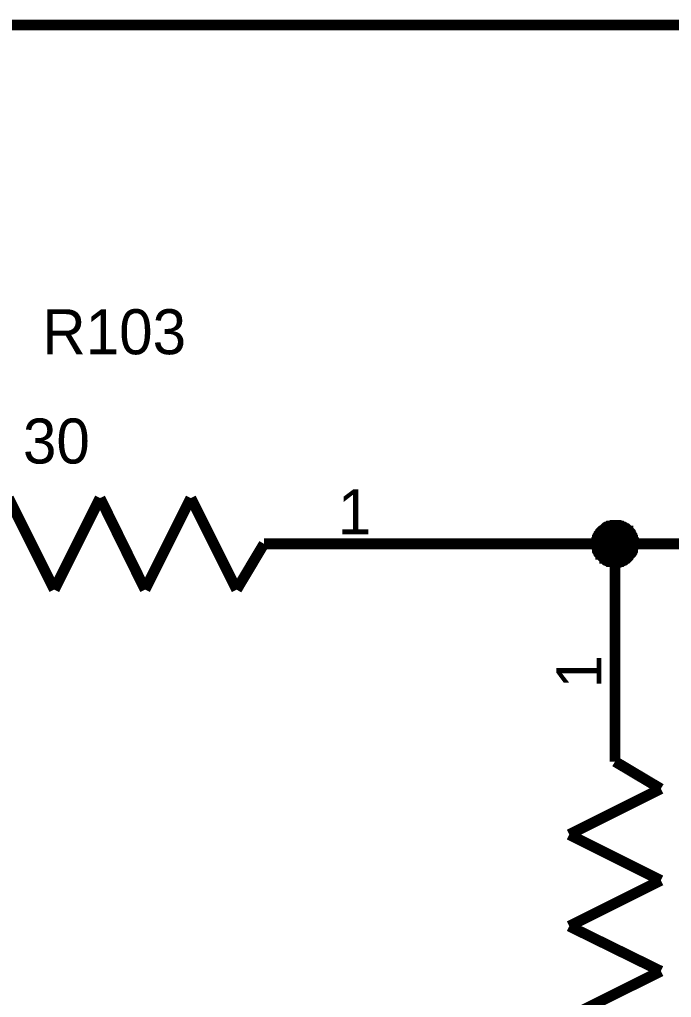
# Model space of a CAD drawing. Header units: millimetres. Extents: x 0 to 800, y 0 to 567.
# Drawn here: x 698.4 to 716.58, y 288.84 to 316.11 of the extents above; entities that cross this region are included whole.
import ezdxf

# ---------------------------------------------------------------- set-up
doc = ezdxf.new("R2010")
doc.units = ezdxf.units.MM
doc.layers.add('Sheet', color=255, linetype='Continuous')

msp = doc.modelspace()

# ---------------------------------------------------------------- linework, layer by layer
at = {"layer": 'Sheet'}
for points, const_width in [([(763.544, 314.703), (763.544, 315.957), (689, 315.957), (689, 303.996)], 0.3), ([(699.371, 300.211), (698.094, 302.764)], 0.3), ([(700.647, 302.764), (699.371, 300.211)], 0.3), ([(701.902, 300.211), (700.647, 302.764)], 0.3), ([(703.179, 302.764), (701.902, 300.211)], 0.3), ([(704.455, 300.211), (703.179, 302.764)], 0.3), ([(714.49, 301.487), (714.49, 301.51), (714.49, 301.532), (714.49, 301.577), (714.49, 301.599), (714.513, 301.622), (714.513, 301.644), (714.513, 301.667), (714.535, 301.689), (714.535, 301.711), (714.557, 301.734), (714.557, 301.756), (714.58, 301.779), (714.602, 301.801), (714.602, 301.823), (714.625, 301.846), (714.647, 301.846), (714.669, 301.868), (714.692, 301.891), (714.714, 301.913), (714.714, 301.913), (714.737, 301.935), (714.759, 301.935), (714.781, 301.958), (714.804, 301.958), (714.826, 301.98), (714.849, 301.98), (714.871, 301.98), (714.916, 302.003), (714.938, 302.003), (714.961, 302.003), (714.983, 302.003), (715.005, 302.003)], 0.3), ([(714.49, 301.487), (714.49, 301.51), (714.49, 301.532), (714.49, 301.577), (714.49, 301.599), (714.513, 301.622), (714.513, 301.644), (714.513, 301.667), (714.535, 301.689), (714.535, 301.711), (714.557, 301.734), (714.557, 301.756), (714.58, 301.779), (714.602, 301.801), (714.602, 301.823), (714.625, 301.846), (714.647, 301.846), (714.669, 301.868), (714.692, 301.891), (714.714, 301.913), (714.714, 301.913), (714.737, 301.935), (714.759, 301.935), (714.781, 301.958), (714.804, 301.958), (714.826, 301.98), (714.849, 301.98), (714.871, 301.98), (714.916, 302.003), (714.938, 302.003), (714.961, 302.003), (714.983, 302.003), (715.005, 302.003)], 0.3), ([(714.49, 301.487), (714.49, 301.51), (714.49, 301.532), (714.49, 301.577), (714.49, 301.599), (714.513, 301.622), (714.513, 301.644), (714.513, 301.667), (714.535, 301.689), (714.535, 301.711), (714.557, 301.734), (714.557, 301.756), (714.58, 301.779), (714.602, 301.801), (714.602, 301.823), (714.625, 301.846), (714.647, 301.846), (714.669, 301.868), (714.692, 301.891), (714.714, 301.913), (714.714, 301.913), (714.737, 301.935), (714.759, 301.935), (714.781, 301.958), (714.804, 301.958), (714.826, 301.98), (714.849, 301.98), (714.871, 301.98), (714.916, 302.003), (714.938, 302.003), (714.961, 302.003), (714.983, 302.003), (715.005, 302.003)], 0.3), ([(714.49, 301.487), (714.49, 301.51), (714.49, 301.532), (714.49, 301.577), (714.49, 301.599), (714.513, 301.622), (714.513, 301.644), (714.513, 301.667), (714.535, 301.689), (714.535, 301.711), (714.557, 301.734), (714.557, 301.756), (714.58, 301.779), (714.602, 301.801), (714.602, 301.823), (714.625, 301.846), (714.647, 301.846), (714.669, 301.868), (714.692, 301.891), (714.714, 301.913), (714.714, 301.913), (714.737, 301.935), (714.759, 301.935), (714.781, 301.958), (714.804, 301.958), (714.826, 301.98), (714.849, 301.98), (714.871, 301.98), (714.916, 302.003), (714.938, 302.003), (714.961, 302.003), (714.983, 302.003), (715.005, 302.003)], 0.3), ([(715.005, 302.003), (715.005, 302.003)], 0.3), ([(715.005, 302.003), (715.028, 302.003), (715.05, 302.003), (715.095, 302.003), (715.117, 302.003), (715.14, 301.98), (715.162, 301.98), (715.185, 301.98), (715.207, 301.958), (715.229, 301.958), (715.252, 301.935), (715.274, 301.935), (715.297, 301.913), (715.319, 301.913), (715.341, 301.891), (715.364, 301.868), (715.364, 301.846), (715.386, 301.846), (715.409, 301.823), (715.431, 301.801), (715.431, 301.779), (715.453, 301.756), (715.453, 301.734), (715.476, 301.711), (715.476, 301.689), (715.498, 301.667), (715.498, 301.644), (715.498, 301.622), (715.521, 301.599), (715.521, 301.577), (715.521, 301.532), (715.521, 301.51), (715.521, 301.487)], 0.3), ([(715.005, 302.003), (715.005, 302.003)], 0.3), ([(715.005, 302.003), (715.028, 302.003), (715.05, 302.003), (715.095, 302.003), (715.117, 302.003), (715.14, 301.98), (715.162, 301.98), (715.185, 301.98), (715.207, 301.958), (715.229, 301.958), (715.252, 301.935), (715.274, 301.935), (715.297, 301.913), (715.319, 301.913), (715.341, 301.891), (715.364, 301.868), (715.364, 301.846), (715.386, 301.846), (715.409, 301.823), (715.431, 301.801), (715.431, 301.779), (715.453, 301.756), (715.453, 301.734), (715.476, 301.711), (715.476, 301.689), (715.498, 301.667), (715.498, 301.644), (715.498, 301.622), (715.521, 301.599), (715.521, 301.577), (715.521, 301.532), (715.521, 301.51), (715.521, 301.487)], 0.3), ([(715.005, 302.003), (715.005, 302.003)], 0.3), ([(715.005, 302.003), (715.028, 302.003), (715.05, 302.003), (715.095, 302.003), (715.117, 302.003), (715.14, 301.98), (715.162, 301.98), (715.185, 301.98), (715.207, 301.958), (715.229, 301.958), (715.252, 301.935), (715.274, 301.935), (715.297, 301.913), (715.319, 301.913), (715.341, 301.891), (715.364, 301.868), (715.364, 301.846), (715.386, 301.846), (715.409, 301.823), (715.431, 301.801), (715.431, 301.779), (715.453, 301.756), (715.453, 301.734), (715.476, 301.711), (715.476, 301.689), (715.498, 301.667), (715.498, 301.644), (715.498, 301.622), (715.521, 301.599), (715.521, 301.577), (715.521, 301.532), (715.521, 301.51), (715.521, 301.487)], 0.3), ([(715.005, 302.003), (715.005, 302.003)], 0.3), ([(715.005, 302.003), (715.028, 302.003), (715.05, 302.003), (715.095, 302.003), (715.117, 302.003), (715.14, 301.98), (715.162, 301.98), (715.185, 301.98), (715.207, 301.958), (715.229, 301.958), (715.252, 301.935), (715.274, 301.935), (715.297, 301.913), (715.319, 301.913), (715.341, 301.891), (715.364, 301.868), (715.364, 301.846), (715.386, 301.846), (715.409, 301.823), (715.431, 301.801), (715.431, 301.779), (715.453, 301.756), (715.453, 301.734), (715.476, 301.711), (715.476, 301.689), (715.498, 301.667), (715.498, 301.644), (715.498, 301.622), (715.521, 301.599), (715.521, 301.577), (715.521, 301.532), (715.521, 301.51), (715.521, 301.487)], 0.3), ([(714.49, 301.487), (714.49, 301.51), (714.49, 301.532), (714.49, 301.577), (714.49, 301.599), (714.513, 301.622), (714.513, 301.644), (714.513, 301.667), (714.535, 301.689), (714.535, 301.711), (714.557, 301.734), (714.557, 301.756), (714.58, 301.779), (714.602, 301.801), (714.602, 301.823), (714.625, 301.846), (714.647, 301.846), (714.669, 301.868), (714.692, 301.891), (714.714, 301.913), (714.714, 301.913), (714.737, 301.935), (714.759, 301.935), (714.781, 301.958), (714.804, 301.958), (714.826, 301.98), (714.849, 301.98), (714.871, 301.98), (714.916, 302.003), (714.938, 302.003), (714.961, 302.003), (714.983, 302.003), (715.005, 302.003)], 0.0991), ([(714.49, 301.487), (714.49, 301.51), (714.49, 301.532), (714.49, 301.577), (714.49, 301.599), (714.513, 301.622), (714.513, 301.644), (714.513, 301.667), (714.535, 301.689), (714.535, 301.711), (714.557, 301.734), (714.557, 301.756), (714.58, 301.779), (714.602, 301.801), (714.602, 301.823), (714.625, 301.846), (714.647, 301.846), (714.669, 301.868), (714.692, 301.891), (714.714, 301.913), (714.714, 301.913), (714.737, 301.935), (714.759, 301.935), (714.781, 301.958), (714.804, 301.958), (714.826, 301.98), (714.849, 301.98), (714.871, 301.98), (714.916, 302.003), (714.938, 302.003), (714.961, 302.003), (714.983, 302.003), (715.005, 302.003)], 0.0991), ([(714.49, 301.487), (714.49, 301.51), (714.49, 301.532), (714.49, 301.577), (714.49, 301.599), (714.513, 301.622), (714.513, 301.644), (714.513, 301.667), (714.535, 301.689), (714.535, 301.711), (714.557, 301.734), (714.557, 301.756), (714.58, 301.779), (714.602, 301.801), (714.602, 301.823), (714.625, 301.846), (714.647, 301.846), (714.669, 301.868), (714.692, 301.891), (714.714, 301.913), (714.714, 301.913), (714.737, 301.935), (714.759, 301.935), (714.781, 301.958), (714.804, 301.958), (714.826, 301.98), (714.849, 301.98), (714.871, 301.98), (714.916, 302.003), (714.938, 302.003), (714.961, 302.003), (714.983, 302.003), (715.005, 302.003)], 0.0991), ([(714.49, 301.487), (714.49, 301.51), (714.49, 301.532), (714.49, 301.577), (714.49, 301.599), (714.513, 301.622), (714.513, 301.644), (714.513, 301.667), (714.535, 301.689), (714.535, 301.711), (714.557, 301.734), (714.557, 301.756), (714.58, 301.779), (714.602, 301.801), (714.602, 301.823), (714.625, 301.846), (714.647, 301.846), (714.669, 301.868), (714.692, 301.891), (714.714, 301.913), (714.714, 301.913), (714.737, 301.935), (714.759, 301.935), (714.781, 301.958), (714.804, 301.958), (714.826, 301.98), (714.849, 301.98), (714.871, 301.98), (714.916, 302.003), (714.938, 302.003), (714.961, 302.003), (714.983, 302.003), (715.005, 302.003)], 0.0991), ([(715.005, 302.003), (715.005, 302.003)], 0.0991), ([(715.005, 302.003), (715.028, 302.003), (715.05, 302.003), (715.095, 302.003), (715.117, 302.003), (715.14, 301.98), (715.162, 301.98), (715.185, 301.98), (715.207, 301.958), (715.229, 301.958), (715.252, 301.935), (715.274, 301.935), (715.297, 301.913), (715.319, 301.913), (715.341, 301.891), (715.364, 301.868), (715.364, 301.846), (715.386, 301.846), (715.409, 301.823), (715.431, 301.801), (715.431, 301.779), (715.453, 301.756), (715.453, 301.734), (715.476, 301.711), (715.476, 301.689), (715.498, 301.667), (715.498, 301.644), (715.498, 301.622), (715.521, 301.599), (715.521, 301.577), (715.521, 301.532), (715.521, 301.51), (715.521, 301.487)], 0.0991), ([(715.005, 302.003), (715.005, 302.003)], 0.0991), ([(715.005, 302.003), (715.028, 302.003), (715.05, 302.003), (715.095, 302.003), (715.117, 302.003), (715.14, 301.98), (715.162, 301.98), (715.185, 301.98), (715.207, 301.958), (715.229, 301.958), (715.252, 301.935), (715.274, 301.935), (715.297, 301.913), (715.319, 301.913), (715.341, 301.891), (715.364, 301.868), (715.364, 301.846), (715.386, 301.846), (715.409, 301.823), (715.431, 301.801), (715.431, 301.779), (715.453, 301.756), (715.453, 301.734), (715.476, 301.711), (715.476, 301.689), (715.498, 301.667), (715.498, 301.644), (715.498, 301.622), (715.521, 301.599), (715.521, 301.577), (715.521, 301.532), (715.521, 301.51), (715.521, 301.487)], 0.0991), ([(715.005, 302.003), (715.005, 302.003)], 0.0991), ([(715.005, 302.003), (715.028, 302.003), (715.05, 302.003), (715.095, 302.003), (715.117, 302.003), (715.14, 301.98), (715.162, 301.98), (715.185, 301.98), (715.207, 301.958), (715.229, 301.958), (715.252, 301.935), (715.274, 301.935), (715.297, 301.913), (715.319, 301.913), (715.341, 301.891), (715.364, 301.868), (715.364, 301.846), (715.386, 301.846), (715.409, 301.823), (715.431, 301.801), (715.431, 301.779), (715.453, 301.756), (715.453, 301.734), (715.476, 301.711), (715.476, 301.689), (715.498, 301.667), (715.498, 301.644), (715.498, 301.622), (715.521, 301.599), (715.521, 301.577), (715.521, 301.532), (715.521, 301.51), (715.521, 301.487)], 0.0991), ([(715.005, 302.003), (715.005, 302.003)], 0.0991), ([(715.005, 302.003), (715.028, 302.003), (715.05, 302.003), (715.095, 302.003), (715.117, 302.003), (715.14, 301.98), (715.162, 301.98), (715.185, 301.98), (715.207, 301.958), (715.229, 301.958), (715.252, 301.935), (715.274, 301.935), (715.297, 301.913), (715.319, 301.913), (715.341, 301.891), (715.364, 301.868), (715.364, 301.846), (715.386, 301.846), (715.409, 301.823), (715.431, 301.801), (715.431, 301.779), (715.453, 301.756), (715.453, 301.734), (715.476, 301.711), (715.476, 301.689), (715.498, 301.667), (715.498, 301.644), (715.498, 301.622), (715.521, 301.599), (715.521, 301.577), (715.521, 301.532), (715.521, 301.51), (715.521, 301.487)], 0.0991), ([(705.217, 301.487), (704.455, 300.211)], 0.3), ([(705.217, 301.487), (710.279, 301.487)], 0.3), ([(705.217, 301.487), (705.978, 301.487)], 0.3), ([(710.279, 301.487), (715.028, 301.487), (729.498, 301.487), (744.505, 301.487), (747.014, 301.487)], 0.3), ([(715.005, 300.972), (714.983, 300.972), (714.961, 300.972), (714.938, 300.972), (714.916, 300.972), (714.871, 300.995), (714.849, 300.995), (714.826, 300.995), (714.804, 301.017), (714.781, 301.017), (714.759, 301.039), (714.737, 301.039), (714.714, 301.062), (714.714, 301.084), (714.692, 301.084), (714.669, 301.107), (714.647, 301.129), (714.625, 301.151), (714.602, 301.174), (714.602, 301.196), (714.58, 301.196), (714.557, 301.219), (714.557, 301.241), (714.535, 301.263), (714.535, 301.286), (714.513, 301.308), (714.513, 301.331), (714.513, 301.353), (714.49, 301.398), (714.49, 301.42), (714.49, 301.443), (714.49, 301.465), (714.49, 301.487)], 0.3), ([(714.49, 301.487), (714.49, 301.487)], 0.3), ([(715.005, 300.972), (714.983, 300.972), (714.961, 300.972), (714.938, 300.972), (714.916, 300.972), (714.871, 300.995), (714.849, 300.995), (714.826, 300.995), (714.804, 301.017), (714.781, 301.017), (714.759, 301.039), (714.737, 301.039), (714.714, 301.062), (714.714, 301.084), (714.692, 301.084), (714.669, 301.107), (714.647, 301.129), (714.625, 301.151), (714.602, 301.174), (714.602, 301.196), (714.58, 301.196), (714.557, 301.219), (714.557, 301.241), (714.535, 301.263), (714.535, 301.286), (714.513, 301.308), (714.513, 301.331), (714.513, 301.353), (714.49, 301.398), (714.49, 301.42), (714.49, 301.443), (714.49, 301.465), (714.49, 301.487)], 0.3), ([(714.49, 301.487), (714.49, 301.487)], 0.3), ([(715.005, 300.972), (714.983, 300.972), (714.961, 300.972), (714.938, 300.972), (714.916, 300.972), (714.871, 300.995), (714.849, 300.995), (714.826, 300.995), (714.804, 301.017), (714.781, 301.017), (714.759, 301.039), (714.737, 301.039), (714.714, 301.062), (714.714, 301.084), (714.692, 301.084), (714.669, 301.107), (714.647, 301.129), (714.625, 301.151), (714.602, 301.174), (714.602, 301.196), (714.58, 301.196), (714.557, 301.219), (714.557, 301.241), (714.535, 301.263), (714.535, 301.286), (714.513, 301.308), (714.513, 301.331), (714.513, 301.353), (714.49, 301.398), (714.49, 301.42), (714.49, 301.443), (714.49, 301.465), (714.49, 301.487)], 0.3), ([(714.49, 301.487), (714.49, 301.487)], 0.3), ([(715.005, 300.972), (714.983, 300.972), (714.961, 300.972), (714.938, 300.972), (714.916, 300.972), (714.871, 300.995), (714.849, 300.995), (714.826, 300.995), (714.804, 301.017), (714.781, 301.017), (714.759, 301.039), (714.737, 301.039), (714.714, 301.062), (714.714, 301.084), (714.692, 301.084), (714.669, 301.107), (714.647, 301.129), (714.625, 301.151), (714.602, 301.174), (714.602, 301.196), (714.58, 301.196), (714.557, 301.219), (714.557, 301.241), (714.535, 301.263), (714.535, 301.286), (714.513, 301.308), (714.513, 301.331), (714.513, 301.353), (714.49, 301.398), (714.49, 301.42), (714.49, 301.443), (714.49, 301.465), (714.49, 301.487)], 0.3), ([(714.49, 301.487), (714.49, 301.487)], 0.3), ([(715.005, 300.479), (715.005, 301.487)], 0.3), ([(715.521, 301.487), (715.521, 301.465), (715.521, 301.443), (715.521, 301.42), (715.521, 301.398), (715.498, 301.353), (715.498, 301.331), (715.498, 301.308), (715.476, 301.286), (715.476, 301.263), (715.453, 301.241), (715.453, 301.219), (715.431, 301.196), (715.431, 301.196), (715.409, 301.174), (715.386, 301.151), (715.364, 301.129), (715.364, 301.107), (715.341, 301.084), (715.319, 301.084), (715.297, 301.062), (715.274, 301.039), (715.252, 301.039), (715.229, 301.017), (715.207, 301.017), (715.185, 300.995), (715.162, 300.995), (715.14, 300.995), (715.117, 300.972), (715.095, 300.972), (715.05, 300.972), (715.028, 300.972), (715.005, 300.972)], 0.3), ([(715.521, 301.487), (715.521, 301.465), (715.521, 301.443), (715.521, 301.42), (715.521, 301.398), (715.498, 301.353), (715.498, 301.331), (715.498, 301.308), (715.476, 301.286), (715.476, 301.263), (715.453, 301.241), (715.453, 301.219), (715.431, 301.196), (715.431, 301.196), (715.409, 301.174), (715.386, 301.151), (715.364, 301.129), (715.364, 301.107), (715.341, 301.084), (715.319, 301.084), (715.297, 301.062), (715.274, 301.039), (715.252, 301.039), (715.229, 301.017), (715.207, 301.017), (715.185, 300.995), (715.162, 300.995), (715.14, 300.995), (715.117, 300.972), (715.095, 300.972), (715.05, 300.972), (715.028, 300.972), (715.005, 300.972)], 0.3), ([(715.521, 301.487), (715.521, 301.465), (715.521, 301.443), (715.521, 301.42), (715.521, 301.398), (715.498, 301.353), (715.498, 301.331), (715.498, 301.308), (715.476, 301.286), (715.476, 301.263), (715.453, 301.241), (715.453, 301.219), (715.431, 301.196), (715.431, 301.196), (715.409, 301.174), (715.386, 301.151), (715.364, 301.129), (715.364, 301.107), (715.341, 301.084), (715.319, 301.084), (715.297, 301.062), (715.274, 301.039), (715.252, 301.039), (715.229, 301.017), (715.207, 301.017), (715.185, 300.995), (715.162, 300.995), (715.14, 300.995), (715.117, 300.972), (715.095, 300.972), (715.05, 300.972), (715.028, 300.972), (715.005, 300.972)], 0.3), ([(715.521, 301.487), (715.521, 301.465), (715.521, 301.443), (715.521, 301.42), (715.521, 301.398), (715.498, 301.353), (715.498, 301.331), (715.498, 301.308), (715.476, 301.286), (715.476, 301.263), (715.453, 301.241), (715.453, 301.219), (715.431, 301.196), (715.431, 301.196), (715.409, 301.174), (715.386, 301.151), (715.364, 301.129), (715.364, 301.107), (715.341, 301.084), (715.319, 301.084), (715.297, 301.062), (715.274, 301.039), (715.252, 301.039), (715.229, 301.017), (715.207, 301.017), (715.185, 300.995), (715.162, 300.995), (715.14, 300.995), (715.117, 300.972), (715.095, 300.972), (715.05, 300.972), (715.028, 300.972), (715.005, 300.972)], 0.3), ([(715.521, 301.487), (715.521, 301.487), (715.521, 301.487), (715.521, 301.487), (715.521, 301.487), (715.521, 301.487), (715.521, 301.487), (715.521, 301.487), (715.521, 301.487), (715.521, 301.487), (715.521, 301.487), (715.521, 301.487), (715.521, 301.487), (715.521, 301.487), (715.521, 301.487), (715.521, 301.487), (715.521, 301.487), (715.521, 301.487), (715.521, 301.487), (715.521, 301.487), (715.521, 301.487), (715.521, 301.487), (715.521, 301.487), (715.521, 301.487), (715.521, 301.487), (715.521, 301.487), (715.521, 301.487), (715.521, 301.487), (715.521, 301.487), (715.521, 301.487), (715.521, 301.487), (715.521, 301.487), (715.521, 301.487)], 0.3), ([(715.521, 301.487), (715.521, 301.487)], 0.3), ([(715.521, 301.487), (715.521, 301.487), (715.521, 301.487), (715.521, 301.487), (715.521, 301.487), (715.521, 301.487), (715.521, 301.487), (715.521, 301.487), (715.521, 301.487), (715.521, 301.487), (715.521, 301.487), (715.521, 301.487), (715.521, 301.487), (715.521, 301.487), (715.521, 301.487), (715.521, 301.487), (715.521, 301.487), (715.521, 301.487), (715.521, 301.487), (715.521, 301.487), (715.521, 301.487), (715.521, 301.487), (715.521, 301.487), (715.521, 301.487), (715.521, 301.487), (715.521, 301.487), (715.521, 301.487), (715.521, 301.487), (715.521, 301.487), (715.521, 301.487), (715.521, 301.487), (715.521, 301.487), (715.521, 301.487)], 0.3), ([(715.521, 301.487), (715.521, 301.487)], 0.3), ([(715.521, 301.487), (715.521, 301.487), (715.521, 301.487), (715.521, 301.487), (715.521, 301.487), (715.521, 301.487), (715.521, 301.487), (715.521, 301.487), (715.521, 301.487), (715.521, 301.487), (715.521, 301.487), (715.521, 301.487), (715.521, 301.487), (715.521, 301.487), (715.521, 301.487), (715.521, 301.487), (715.521, 301.487), (715.521, 301.487), (715.521, 301.487), (715.521, 301.487), (715.521, 301.487), (715.521, 301.487), (715.521, 301.487), (715.521, 301.487), (715.521, 301.487), (715.521, 301.487), (715.521, 301.487), (715.521, 301.487), (715.521, 301.487), (715.521, 301.487), (715.521, 301.487), (715.521, 301.487), (715.521, 301.487)], 0.3), ([(715.521, 301.487), (715.521, 301.487)], 0.3), ([(715.521, 301.487), (715.521, 301.487), (715.521, 301.487), (715.521, 301.487), (715.521, 301.487), (715.521, 301.487), (715.521, 301.487), (715.521, 301.487), (715.521, 301.487), (715.521, 301.487), (715.521, 301.487), (715.521, 301.487), (715.521, 301.487), (715.521, 301.487), (715.521, 301.487), (715.521, 301.487), (715.521, 301.487), (715.521, 301.487), (715.521, 301.487), (715.521, 301.487), (715.521, 301.487), (715.521, 301.487), (715.521, 301.487), (715.521, 301.487), (715.521, 301.487), (715.521, 301.487), (715.521, 301.487), (715.521, 301.487), (715.521, 301.487), (715.521, 301.487), (715.521, 301.487), (715.521, 301.487), (715.521, 301.487)], 0.3), ([(715.521, 301.487), (715.521, 301.487)], 0.3), ([(715.005, 300.972), (714.983, 300.972), (714.961, 300.972), (714.938, 300.972), (714.916, 300.972), (714.871, 300.995), (714.849, 300.995), (714.826, 300.995), (714.804, 301.017), (714.781, 301.017), (714.759, 301.039), (714.737, 301.039), (714.714, 301.062), (714.714, 301.084), (714.692, 301.084), (714.669, 301.107), (714.647, 301.129), (714.625, 301.151), (714.602, 301.174), (714.602, 301.196), (714.58, 301.196), (714.557, 301.219), (714.557, 301.241), (714.535, 301.263), (714.535, 301.286), (714.513, 301.308), (714.513, 301.331), (714.513, 301.353), (714.49, 301.398), (714.49, 301.42), (714.49, 301.443), (714.49, 301.465), (714.49, 301.487)], 0.0991), ([(714.49, 301.487), (714.49, 301.487)], 0.0991), ([(715.005, 300.972), (714.983, 300.972), (714.961, 300.972), (714.938, 300.972), (714.916, 300.972), (714.871, 300.995), (714.849, 300.995), (714.826, 300.995), (714.804, 301.017), (714.781, 301.017), (714.759, 301.039), (714.737, 301.039), (714.714, 301.062), (714.714, 301.084), (714.692, 301.084), (714.669, 301.107), (714.647, 301.129), (714.625, 301.151), (714.602, 301.174), (714.602, 301.196), (714.58, 301.196), (714.557, 301.219), (714.557, 301.241), (714.535, 301.263), (714.535, 301.286), (714.513, 301.308), (714.513, 301.331), (714.513, 301.353), (714.49, 301.398), (714.49, 301.42), (714.49, 301.443), (714.49, 301.465), (714.49, 301.487)], 0.0991), ([(714.49, 301.487), (714.49, 301.487)], 0.0991), ([(715.005, 300.972), (714.983, 300.972), (714.961, 300.972), (714.938, 300.972), (714.916, 300.972), (714.871, 300.995), (714.849, 300.995), (714.826, 300.995), (714.804, 301.017), (714.781, 301.017), (714.759, 301.039), (714.737, 301.039), (714.714, 301.062), (714.714, 301.084), (714.692, 301.084), (714.669, 301.107), (714.647, 301.129), (714.625, 301.151), (714.602, 301.174), (714.602, 301.196), (714.58, 301.196), (714.557, 301.219), (714.557, 301.241), (714.535, 301.263), (714.535, 301.286), (714.513, 301.308), (714.513, 301.331), (714.513, 301.353), (714.49, 301.398), (714.49, 301.42), (714.49, 301.443), (714.49, 301.465), (714.49, 301.487)], 0.0991), ([(714.49, 301.487), (714.49, 301.487)], 0.0991), ([(715.005, 300.972), (714.983, 300.972), (714.961, 300.972), (714.938, 300.972), (714.916, 300.972), (714.871, 300.995), (714.849, 300.995), (714.826, 300.995), (714.804, 301.017), (714.781, 301.017), (714.759, 301.039), (714.737, 301.039), (714.714, 301.062), (714.714, 301.084), (714.692, 301.084), (714.669, 301.107), (714.647, 301.129), (714.625, 301.151), (714.602, 301.174), (714.602, 301.196), (714.58, 301.196), (714.557, 301.219), (714.557, 301.241), (714.535, 301.263), (714.535, 301.286), (714.513, 301.308), (714.513, 301.331), (714.513, 301.353), (714.49, 301.398), (714.49, 301.42), (714.49, 301.443), (714.49, 301.465), (714.49, 301.487)], 0.0991), ([(714.49, 301.487), (714.49, 301.487)], 0.0991), ([(715.521, 301.487), (715.521, 301.465), (715.521, 301.443), (715.521, 301.42), (715.521, 301.398), (715.498, 301.353), (715.498, 301.331), (715.498, 301.308), (715.476, 301.286), (715.476, 301.263), (715.453, 301.241), (715.453, 301.219), (715.431, 301.196), (715.431, 301.196), (715.409, 301.174), (715.386, 301.151), (715.364, 301.129), (715.364, 301.107), (715.341, 301.084), (715.319, 301.084), (715.297, 301.062), (715.274, 301.039), (715.252, 301.039), (715.229, 301.017), (715.207, 301.017), (715.185, 300.995), (715.162, 300.995), (715.14, 300.995), (715.117, 300.972), (715.095, 300.972), (715.05, 300.972), (715.028, 300.972), (715.005, 300.972)], 0.0991), ([(715.521, 301.487), (715.521, 301.465), (715.521, 301.443), (715.521, 301.42), (715.521, 301.398), (715.498, 301.353), (715.498, 301.331), (715.498, 301.308), (715.476, 301.286), (715.476, 301.263), (715.453, 301.241), (715.453, 301.219), (715.431, 301.196), (715.431, 301.196), (715.409, 301.174), (715.386, 301.151), (715.364, 301.129), (715.364, 301.107), (715.341, 301.084), (715.319, 301.084), (715.297, 301.062), (715.274, 301.039), (715.252, 301.039), (715.229, 301.017), (715.207, 301.017), (715.185, 300.995), (715.162, 300.995), (715.14, 300.995), (715.117, 300.972), (715.095, 300.972), (715.05, 300.972), (715.028, 300.972), (715.005, 300.972)], 0.0991), ([(715.521, 301.487), (715.521, 301.465), (715.521, 301.443), (715.521, 301.42), (715.521, 301.398), (715.498, 301.353), (715.498, 301.331), (715.498, 301.308), (715.476, 301.286), (715.476, 301.263), (715.453, 301.241), (715.453, 301.219), (715.431, 301.196), (715.431, 301.196), (715.409, 301.174), (715.386, 301.151), (715.364, 301.129), (715.364, 301.107), (715.341, 301.084), (715.319, 301.084), (715.297, 301.062), (715.274, 301.039), (715.252, 301.039), (715.229, 301.017), (715.207, 301.017), (715.185, 300.995), (715.162, 300.995), (715.14, 300.995), (715.117, 300.972), (715.095, 300.972), (715.05, 300.972), (715.028, 300.972), (715.005, 300.972)], 0.0991), ([(715.521, 301.487), (715.521, 301.465), (715.521, 301.443), (715.521, 301.42), (715.521, 301.398), (715.498, 301.353), (715.498, 301.331), (715.498, 301.308), (715.476, 301.286), (715.476, 301.263), (715.453, 301.241), (715.453, 301.219), (715.431, 301.196), (715.431, 301.196), (715.409, 301.174), (715.386, 301.151), (715.364, 301.129), (715.364, 301.107), (715.341, 301.084), (715.319, 301.084), (715.297, 301.062), (715.274, 301.039), (715.252, 301.039), (715.229, 301.017), (715.207, 301.017), (715.185, 300.995), (715.162, 300.995), (715.14, 300.995), (715.117, 300.972), (715.095, 300.972), (715.05, 300.972), (715.028, 300.972), (715.005, 300.972)], 0.0991), ([(715.521, 301.487), (715.521, 301.487), (715.521, 301.487), (715.521, 301.487), (715.521, 301.487), (715.521, 301.487), (715.521, 301.487), (715.521, 301.487), (715.521, 301.487), (715.521, 301.487), (715.521, 301.487), (715.521, 301.487), (715.521, 301.487), (715.521, 301.487), (715.521, 301.487), (715.521, 301.487), (715.521, 301.487), (715.521, 301.487), (715.521, 301.487), (715.521, 301.487), (715.521, 301.487), (715.521, 301.487), (715.521, 301.487), (715.521, 301.487), (715.521, 301.487), (715.521, 301.487), (715.521, 301.487), (715.521, 301.487), (715.521, 301.487), (715.521, 301.487), (715.521, 301.487), (715.521, 301.487), (715.521, 301.487)], 0.0991), ([(715.521, 301.487), (715.521, 301.487)], 0.0991), ([(715.521, 301.487), (715.521, 301.487), (715.521, 301.487), (715.521, 301.487), (715.521, 301.487), (715.521, 301.487), (715.521, 301.487), (715.521, 301.487), (715.521, 301.487), (715.521, 301.487), (715.521, 301.487), (715.521, 301.487), (715.521, 301.487), (715.521, 301.487), (715.521, 301.487), (715.521, 301.487), (715.521, 301.487), (715.521, 301.487), (715.521, 301.487), (715.521, 301.487), (715.521, 301.487), (715.521, 301.487), (715.521, 301.487), (715.521, 301.487), (715.521, 301.487), (715.521, 301.487), (715.521, 301.487), (715.521, 301.487), (715.521, 301.487), (715.521, 301.487), (715.521, 301.487), (715.521, 301.487), (715.521, 301.487)], 0.0991), ([(715.521, 301.487), (715.521, 301.487)], 0.0991), ([(715.521, 301.487), (715.521, 301.487), (715.521, 301.487), (715.521, 301.487), (715.521, 301.487), (715.521, 301.487), (715.521, 301.487), (715.521, 301.487), (715.521, 301.487), (715.521, 301.487), (715.521, 301.487), (715.521, 301.487), (715.521, 301.487), (715.521, 301.487), (715.521, 301.487), (715.521, 301.487), (715.521, 301.487), (715.521, 301.487), (715.521, 301.487), (715.521, 301.487), (715.521, 301.487), (715.521, 301.487), (715.521, 301.487), (715.521, 301.487), (715.521, 301.487), (715.521, 301.487), (715.521, 301.487), (715.521, 301.487), (715.521, 301.487), (715.521, 301.487), (715.521, 301.487), (715.521, 301.487), (715.521, 301.487)], 0.0991), ([(715.521, 301.487), (715.521, 301.487)], 0.0991), ([(715.521, 301.487), (715.521, 301.487), (715.521, 301.487), (715.521, 301.487), (715.521, 301.487), (715.521, 301.487), (715.521, 301.487), (715.521, 301.487), (715.521, 301.487), (715.521, 301.487), (715.521, 301.487), (715.521, 301.487), (715.521, 301.487), (715.521, 301.487), (715.521, 301.487), (715.521, 301.487), (715.521, 301.487), (715.521, 301.487), (715.521, 301.487), (715.521, 301.487), (715.521, 301.487), (715.521, 301.487), (715.521, 301.487), (715.521, 301.487), (715.521, 301.487), (715.521, 301.487), (715.521, 301.487), (715.521, 301.487), (715.521, 301.487), (715.521, 301.487), (715.521, 301.487), (715.521, 301.487), (715.521, 301.487)], 0.0991), ([(715.521, 301.487), (715.521, 301.487)], 0.0991), ([(715.005, 295.417), (715.005, 300.479)], 0.3), ([(715.005, 295.417), (715.005, 296.179)], 0.3), ([(715.005, 295.417), (716.282, 294.656)], 0.3), ([(716.282, 294.656), (713.729, 293.379)], 0.3), ([(713.729, 293.379), (716.282, 292.102)], 0.3), ([(716.282, 292.102), (713.729, 290.826)], 0.3), ([(713.729, 290.826), (716.282, 289.571)], 0.3), ([(716.282, 289.571), (713.729, 288.295)], 0.3)]:
    msp.add_lwpolyline(points, dxfattribs=dict(at, const_width=const_width))
at = {"layer": 'Sheet', "const_width": 0.508}
msp.add_lwpolyline([(714.745, 301.499, 1), (715.253, 301.499, 1)], format="xyb", close=True, dxfattribs=at)

# ---------------------------------------------------------------- texts
at = {"layer": 'Sheet'}
for s, height, p in [('R103', 1.2543, (699.035, 306.774)), ('30', 1.2543, (698.497, 303.727)), ('1', 1.254, (707.278, 301.756))]:
    msp.add_text(s, height=height, dxfattribs=at).set_placement(p)
msp.add_text('1', height=1.254, rotation=90, dxfattribs=at).set_placement((714.625, 297.456))

doc.saveas('drawing.dxf')
